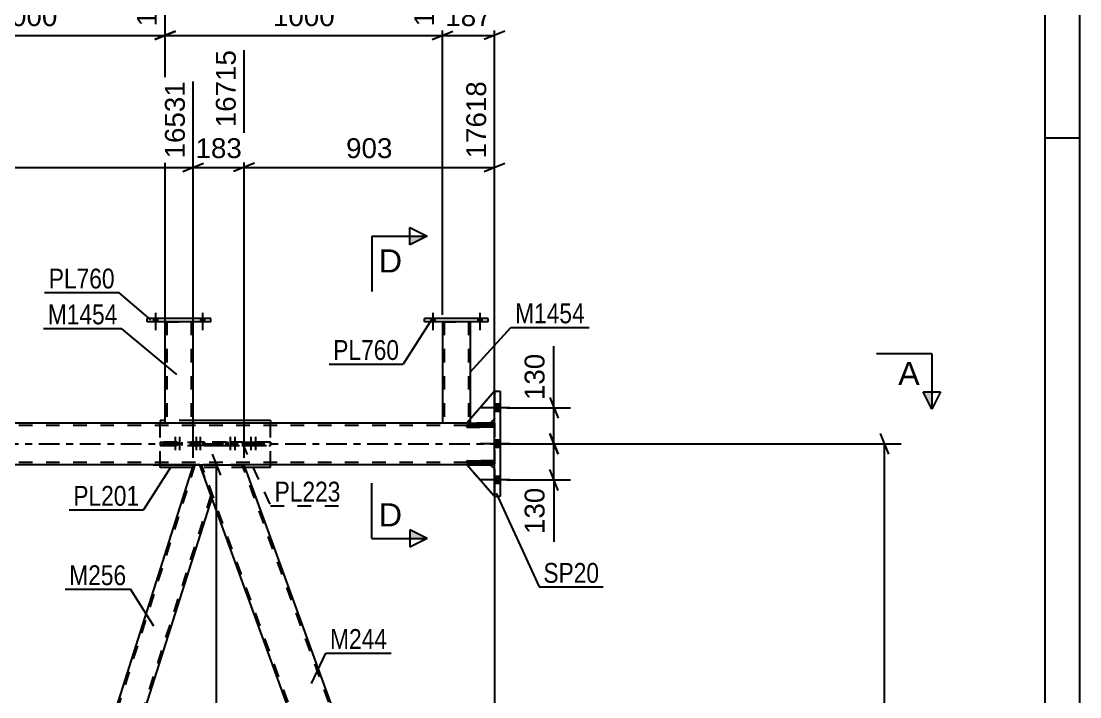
# Model space of a CAD drawing. Header units: millimetres. Extents: x -55 to 786, y -403 to 191.
# Drawn here: x 633.2 to 785.9, y -36.5 to 61 of the extents above; entities that cross this region are included whole.
import ezdxf

# ---------------------------------------------------------------- set-up
doc = ezdxf.new("R2010")
doc.units = ezdxf.units.MM
doc.linetypes.add('DXK_LINE_DOT2', pattern=[3.9198, 1.9599, -1.9599])
doc.linetypes.add('DXK_LINE_DOT3', pattern=[5.9187, 2.979, -0.9799, 0.9799, -0.9799])
doc.styles.add('Arial', font='ARIAL.TTF', dxfattribs={"height": 0.2})
doc.styles.add('Arial Narrow', font='ARIALN.TTF', dxfattribs={"height": 0.2})

# ---------------------------------------------------------------- blocks, each defined once
blk = doc.blocks.new('Unknown-318883748-1115')
at = {"color": 5, "linetype": 'Continuous'}
for p, q in [((785.92, -402.87), (785.92, 191.13)), ((780.92, -397.87), (780.92, 186.13)), ((785.92, 44.13), (780.92, 44.13))]:
    blk.add_line(p, q, dxfattribs=at)
blk = doc.blocks.new('Part-318883748-3195 - 3033')
at = {"color": 7, "linetype": 'DXK_LINE_DOT2'}
for p, q in [((701.49, 2.76), (697.49, 2.76)), ((697.49, 2.76), (697.49, 2.44)), ((697.49, 2.44), (701.49, 2.44)), ((700.89, 2.76), (700.89, 2.44)), ((701.49, 2.44), (701.49, 2.76))]:
    blk.add_line(p, q, dxfattribs=at)
blk = doc.blocks.new('Part-318883748-3158 - 3033')
at = {"color": 7, "linetype": 'DXK_LINE_DOT2'}
for p, q in [((701.49, -2.44), (697.49, -2.44)), ((697.49, -2.44), (697.49, -2.76)), ((697.49, -2.76), (701.49, -2.76)), ((700.89, -2.76), (700.89, -2.44)), ((701.49, -2.76), (701.49, -2.44))]:
    blk.add_line(p, q, dxfattribs=at)
blk = doc.blocks.new('Part-318883748-3565 - 3033')
at = {"color": 2, "linetype": 'Continuous'}
for p, q in [((701.49, -7.6), (701.49, 7.6)), ((701.49, 7.6), (702.29, 7.6)), ((702.29, 7.6), (702.29, -7.6)), ((702.29, -7.6), (701.49, -7.6))]:
    blk.add_line(p, q, dxfattribs=at)
blk = doc.blocks.new('Part-318883748-3519 - 3033')
at = {"color": 2, "linetype": 'Continuous'}
for p, q in [((658.03, -3), (621.81, -117.23)), ((660.72, -7.77), (624.49, -122))]:
    blk.add_line(p, q, dxfattribs=at)
at = {"color": 7, "linetype": 'DXK_LINE_DOT2'}
for p, q in [((658.29, -3), (621.94, -117.6)), ((658.98, -3), (658.03, -3)), ((658.98, -3), (660.72, -7.77)), ((660.58, -7.4), (624.24, -122)), ((623.54, -122), (621.81, -117.23)), ((624.49, -122), (623.54, -122))]:
    blk.add_line(p, q, dxfattribs=at)
blk = doc.blocks.new('Part-318883748-3196 - 3033')
at = {"color": 2, "linetype": 'Continuous'}
for p, q in [((697.49, -2.44), (701.49, -2.44)), ((697.49, -2.76), (697.49, -2.44)), ((701.49, -2.76), (697.49, -2.76)), ((701.49, -2.44), (701.49, -2.76))]:
    blk.add_line(p, q, dxfattribs=at)
at = {"color": 7, "linetype": 'DXK_LINE_DOT2'}
blk.add_line((700.89, -2.76), (700.89, -2.44), dxfattribs=at)
blk = doc.blocks.new('Part-318883748-3132 - 3033')
at = {"color": 2, "linetype": 'Continuous'}
for p, q in [((697.49, 3), (32.07, 3)), ((701.49, 3), (700.89, 3)), ((658.98, -3), (580.24, -3)), ((697.49, -3), (665.37, -3)), ((701.49, -3), (700.89, -3))]:
    blk.add_line(p, q, dxfattribs=at)
at = {"color": 7, "linetype": 'DXK_LINE_DOT2'}
for p, q in [((701.49, 2.68), (32.07, 2.68)), ((700.89, 3), (697.49, 3)), ((701.49, 3), (701.49, -3)), ((701.49, -2.68), (32.07, -2.68)), ((700.89, -3), (63.05, -3)), ((665.37, -3), (658.98, -3)), ((700.89, -3), (697.49, -3))]:
    blk.add_line(p, q, dxfattribs=at)
at = {"color": 7, "linetype": 'DXK_LINE_DOT3'}
blk.add_line((32.07, 0), (711.49, 0), dxfattribs=at)
blk = doc.blocks.new('Part-318883748-3154 - 3033')
at = {"color": 7, "linetype": 'DXK_LINE_DOT2'}
for p, q in [((697.49, -3), (700.89, -3)), ((701.49, -7.6), (697.49, -3)), ((700.89, -3), (701.49, -3.6)), ((701.49, -3.6), (701.49, -7.6))]:
    blk.add_line(p, q, dxfattribs=at)
blk = doc.blocks.new('Part-318883748-3155 - 3033')
at = {"color": 2, "linetype": 'Continuous'}
for p, q in [((697.49, -3), (700.89, -3)), ((701.49, -7.6), (697.49, -3)), ((700.89, -3), (701.49, -3.6))]:
    blk.add_line(p, q, dxfattribs=at)
at = {"color": 7, "linetype": 'DXK_LINE_DOT2'}
blk.add_line((701.49, -7.6), (701.49, -3.6), dxfattribs=at)
blk = doc.blocks.new('Part-318883748-3156 - 3033')
at = {"color": 7, "linetype": 'DXK_LINE_DOT2'}
for p, q in [((701.49, 7.6), (697.49, 3)), ((701.49, 3.6), (701.49, 7.6)), ((700.89, 3), (701.49, 3.6)), ((697.49, 3), (700.89, 3))]:
    blk.add_line(p, q, dxfattribs=at)
blk = doc.blocks.new('Part-318883748-3157 - 3033')
at = {"color": 2, "linetype": 'Continuous'}
for p, q in [((701.49, 7.6), (697.49, 3)), ((700.89, 3), (701.49, 3.6)), ((697.49, 3), (700.89, 3))]:
    blk.add_line(p, q, dxfattribs=at)
at = {"color": 7, "linetype": 'DXK_LINE_DOT2'}
blk.add_line((701.49, 7.6), (701.49, 3.6), dxfattribs=at)
blk = doc.blocks.new('Part-318883748-3197 - 3033')
at = {"color": 2, "linetype": 'Continuous'}
for p, q in [((697.49, 2.76), (701.49, 2.76)), ((697.49, 2.44), (697.49, 2.76)), ((701.49, 2.44), (697.49, 2.44)), ((701.49, 2.76), (701.49, 2.44))]:
    blk.add_line(p, q, dxfattribs=at)
at = {"color": 7, "linetype": 'DXK_LINE_DOT2'}
blk.add_line((700.89, 2.44), (700.89, 2.76), dxfattribs=at)
blk = doc.blocks.new('Bolt-318883748-3210 - 3033')
at = {"linetype": 'Continuous'}
for points in [[(702.29, 4.68), (702.29, 5.72), (701.49, 5.72), (701.49, 4.68)], [(702.29, 4.68), (702.29, 5.72), (701.49, 5.72), (701.49, 4.68)], [(702.29, 4.68), (702.29, 5.72), (701.49, 5.72), (701.49, 4.68)], [(702.29, -0.52), (702.29, 0.52), (701.49, 0.52), (701.49, -0.52)], [(702.29, -0.52), (702.29, 0.52), (701.49, 0.52), (701.49, -0.52)], [(702.29, -5.72), (702.29, -4.68), (701.49, -4.68), (701.49, -5.72)], [(702.29, -5.72), (702.29, -4.68), (701.49, -4.68), (701.49, -5.72)], [(702.29, -5.72), (702.29, -4.68), (701.49, -4.68), (701.49, -5.72)]]:
    blk.add_hatch(color=1, dxfattribs=at).paths.add_polyline_path(points)
at = {"color": 1, "linetype": 'Continuous'}
for p, q in [((703.69, 5.2), (699.49, 5.2)), ((703.69, 5.2), (699.49, 5.2)), ((703.69, 5.2), (699.49, 5.2)), ((702.29, 5.72), (701.49, 5.72)), ((702.29, 5.72), (701.49, 5.72)), ((702.29, 5.72), (701.49, 5.72)), ((702.29, 4.68), (701.49, 4.68)), ((702.29, 4.68), (701.49, 4.68)), ((702.29, 4.68), (701.49, 4.68)), ((703.69, 0), (699.49, 0)), ((703.69, 0), (699.49, 0)), ((702.29, 0.52), (701.49, 0.52)), ((702.29, 0.52), (701.49, 0.52)), ((702.29, -0.52), (701.49, -0.52)), ((702.29, -0.52), (701.49, -0.52)), ((703.69, -5.2), (699.49, -5.2)), ((703.69, -5.2), (699.49, -5.2)), ((703.69, -5.2), (699.49, -5.2)), ((702.29, -4.68), (701.49, -4.68)), ((702.29, -4.68), (701.49, -4.68)), ((702.29, -4.68), (701.49, -4.68)), ((702.29, -5.72), (701.49, -5.72)), ((702.29, -5.72), (701.49, -5.72)), ((702.29, -5.72), (701.49, -5.72))]:
    blk.add_line(p, q, dxfattribs=at)
blk = doc.blocks.new('Part-318883748-3260 - 3033')
at = {"color": 2, "linetype": 'Continuous'}
for p, q in [((653.28, 3.4), (653.28, 3)), ((653.99, 3.4), (653.28, 3.4)), ((669.19, 3.4), (657.99, 3.4)), ((669.19, 3.4), (669.19, 3)), ((653.28, -3.4), (653.28, -3)), ((669.19, -3.4), (669.19, -3)), ((657.91, -3.4), (653.28, -3.4)), ((669.19, -3.4), (665.51, -3.4))]:
    blk.add_line(p, q, dxfattribs=at)
at = {"color": 7, "linetype": 'DXK_LINE_DOT2'}
for p, q in [((657.99, 3.4), (653.99, 3.4)), ((653.28, -3), (653.28, 3)), ((669.19, -3), (669.19, 3)), ((665.51, -3.4), (657.91, -3.4))]:
    blk.add_line(p, q, dxfattribs=at)
blk = doc.blocks.new('Part-318883748-3284 - 3033')
at = {"color": 7, "linetype": 'DXK_LINE_DOT2'}
for p, q in [((653.28, 0.24), (669.19, 0.24)), ((659.69, 0.24), (653.28, 0.24)), ((653.28, 0.24), (653.28, 0.24)), ((653.28, 0.24), (653.28, -0.24)), ((662.74, 0.24), (659.69, 0.24)), ((659.69, 0.24), (659.69, -0.24)), ((669.19, 0.24), (662.74, 0.24)), ((662.74, 0.24), (662.74, -0.24)), ((669.19, 0.24), (669.19, 0.24)), ((669.19, 0.24), (669.19, -0.24)), ((653.28, -0.24), (669.19, -0.24)), ((659.69, -0.24), (653.28, -0.24)), ((659.69, -0.24), (662.74, -0.24)), ((662.74, -0.24), (669.19, -0.24))]:
    blk.add_line(p, q, dxfattribs=at)
blk = doc.blocks.new('Part-318883748-3622 - 3033')
at = {"color": 2, "linetype": 'Continuous'}
for p, q in [((653.99, 3), (653.99, 17.64)), ((657.99, 17.64), (657.99, 3)), ((657.95, 3), (653.99, 3)), ((657.99, 3), (657.95, 3))]:
    blk.add_line(p, q, dxfattribs=at)
at = {"color": 7, "linetype": 'DXK_LINE_DOT2'}
for p, q in [((653.99, 17.64), (657.99, 17.64)), ((654.23, 17.64), (654.23, 3)), ((657.75, 17.64), (657.75, 3)), ((657.73, 3), (657.75, 3))]:
    blk.add_line(p, q, dxfattribs=at)
blk = doc.blocks.new('Bolt-318883748-3645 - 3033')
at = {"color": 1, "linetype": 'DXK_LINE_DOT2'}
for p, q in [((663.02, 0.24), (663.02, -0.24)), ((663.38, 1.04), (663.38, -1.96)), ((663.67, 0.24), (663.67, -0.24)), ((663.74, 0.24), (663.74, -0.24)), ((664.03, 1.04), (664.03, -1.96)), ((664.39, 0.24), (664.39, -0.24)), ((666, 0.24), (666, -0.24)), ((666.36, 1.04), (666.36, -1.96)), ((666.65, 0.24), (666.65, -0.24)), ((666.72, 0.24), (666.72, -0.24)), ((667.01, 1.04), (667.01, -1.96)), ((667.37, 0.24), (667.37, -0.24))]:
    blk.add_line(p, q, dxfattribs=at)
blk = doc.blocks.new('Part-318883748-3550 - 3033')
at = {"color": 2, "linetype": 'Continuous'}
for p, q in [((702.29, -122), (658.98, -3)), ((658.98, -3), (665.37, -3)), ((708.68, -122), (665.37, -3)), ((708.64, -122), (702.29, -122)), ((708.68, -122), (708.64, -122))]:
    blk.add_line(p, q, dxfattribs=at)
at = {"color": 7, "linetype": 'DXK_LINE_DOT2'}
for p, q in [((702.55, -122), (659.24, -3)), ((708.42, -122), (665.11, -3))]:
    blk.add_line(p, q, dxfattribs=at)
blk = doc.blocks.new('Part-318883748-3703 - 3033')
at = {"color": 2, "linetype": 'Continuous'}
for p, q in [((691.39, 17.64), (691.39, 18.12)), ((700.59, 18.12), (691.39, 18.12)), ((700.59, 17.64), (691.39, 17.64)), ((700.59, 17.64), (700.59, 18.12))]:
    blk.add_line(p, q, dxfattribs=at)
blk = doc.blocks.new('Bolt-318883748-3612 - 3033')
at = {"linetype": 'Continuous'}
for points in [[(652.31, 17.64), (652.87, 17.64), (652.87, 18.12), (652.31, 18.12)], [(652.31, 17.64), (652.87, 17.64), (652.87, 18.12), (652.31, 18.12)], [(659.11, 17.64), (659.67, 17.64), (659.67, 18.12), (659.11, 18.12)], [(659.11, 17.64), (659.67, 17.64), (659.67, 18.12), (659.11, 18.12)]]:
    blk.add_hatch(color=1, dxfattribs=at).paths.add_polyline_path(points)
at = {"color": 1, "linetype": 'Continuous'}
for p, q in [((652.59, 18.92), (652.59, 16.4)), ((652.59, 18.92), (652.59, 16.4)), ((659.39, 18.92), (659.39, 16.4)), ((659.39, 18.92), (659.39, 16.4)), ((652.31, 18.12), (652.31, 17.64)), ((652.31, 18.12), (652.31, 17.64)), ((652.87, 18.12), (652.87, 17.64)), ((652.87, 18.12), (652.87, 17.64)), ((659.11, 18.12), (659.11, 17.64)), ((659.11, 18.12), (659.11, 17.64)), ((659.67, 18.12), (659.67, 17.64)), ((659.67, 18.12), (659.67, 17.64))]:
    blk.add_line(p, q, dxfattribs=at)
blk = doc.blocks.new('Part-318883748-3617 - 3033')
at = {"color": 2, "linetype": 'Continuous'}
for p, q in [((651.39, 17.64), (651.39, 18.12)), ((660.59, 18.12), (651.39, 18.12)), ((660.59, 17.64), (651.39, 17.64)), ((660.59, 17.64), (660.59, 18.12))]:
    blk.add_line(p, q, dxfattribs=at)
blk = doc.blocks.new('Bolt-318883748-3644 - 3033')
at = {"color": 1, "linetype": 'DXK_LINE_DOT2'}
for p, q in [((655.09, 0.24), (655.09, -0.24)), ((655.45, 1.04), (655.45, -2.16)), ((655.69, 0.24), (655.69, -0.24)), ((655.81, 0.24), (655.81, -0.24)), ((656.05, 1.04), (656.05, -2.16)), ((656.41, 0.24), (656.41, -0.24)), ((658.1, 0.24), (658.1, -0.24)), ((658.46, 1.04), (658.46, -2.16)), ((658.7, 0.24), (658.7, -0.24)), ((658.82, 0.24), (658.82, -0.24)), ((659.06, 1.04), (659.06, -2.16)), ((659.42, 0.24), (659.42, -0.24))]:
    blk.add_line(p, q, dxfattribs=at)
blk = doc.blocks.new('Part-318883748-3698 - 3033')
at = {"color": 2, "linetype": 'Continuous'}
for p, q in [((693.99, 17.64), (693.99, 3)), ((697.99, 17.64), (697.99, 3.58)), ((697.49, 3), (693.99, 3))]:
    blk.add_line(p, q, dxfattribs=at)
at = {"color": 7, "linetype": 'DXK_LINE_DOT2'}
for p, q in [((693.99, 17.64), (697.99, 17.64)), ((694.23, 17.64), (694.23, 3)), ((697.75, 17.64), (697.75, 3)), ((697.99, 3.58), (697.99, 3)), ((697.49, 3), (697.51, 3)), ((697.51, 3), (697.49, 3)), ((697.51, 3), (697.49, 3)), ((697.51, 3), (697.49, 3)), ((697.99, 3), (697.51, 3)), ((697.73, 3), (697.75, 3))]:
    blk.add_line(p, q, dxfattribs=at)
blk = doc.blocks.new('Bolt-318883748-3704 - 3033')
at = {"linetype": 'Continuous'}
for points in [[(692.31, 17.64), (692.87, 17.64), (692.87, 18.12), (692.31, 18.12)], [(692.31, 17.64), (692.87, 17.64), (692.87, 18.12), (692.31, 18.12)], [(699.11, 17.64), (699.67, 17.64), (699.67, 18.12), (699.11, 18.12)], [(699.11, 17.64), (699.67, 17.64), (699.67, 18.12), (699.11, 18.12)]]:
    blk.add_hatch(color=1, dxfattribs=at).paths.add_polyline_path(points)
at = {"color": 1, "linetype": 'Continuous'}
for p, q in [((692.59, 18.92), (692.59, 16.4)), ((692.59, 18.92), (692.59, 16.4)), ((699.39, 18.92), (699.39, 16.4)), ((699.39, 18.92), (699.39, 16.4)), ((692.31, 18.12), (692.31, 17.64)), ((692.31, 18.12), (692.31, 17.64)), ((692.87, 18.12), (692.87, 17.64)), ((692.87, 18.12), (692.87, 17.64)), ((699.11, 18.12), (699.11, 17.64)), ((699.11, 18.12), (699.11, 17.64)), ((699.67, 18.12), (699.67, 17.64)), ((699.67, 18.12), (699.67, 17.64))]:
    blk.add_line(p, q, dxfattribs=at)
blk = doc.blocks.new('StraightDimension-318883748-10399 - 3033')
at = {"color": 7, "linetype": 'Continuous'}
for p, q in [((613.99, 16.33), (613.99, 71.37)), ((653.99, 16.33), (653.99, 71.37)), ((615.49, 59.55), (612.49, 58.35)), ((652.49, 58.35), (655.49, 59.55)), ((613.99, 58.95), (653.99, 58.95))]:
    blk.add_line(p, q, dxfattribs=at)
at = {"color": 0, "linetype": 'Continuous'}
blk.add_wipeout([(653.39, 71.97), (649.19, 71.97), (649.19, 59.65), (653.39, 59.65)], dxfattribs=at)
at = {"color": 0}
blk.add_wipeout([(639.04, 59.7), (639.04, 63.9), (628.94, 63.9), (628.94, 59.7)], dxfattribs=at)
at = {"color": 3, "linetype": 'Continuous', "style": 'Arial'}
blk.add_text('16430', height=2.865, rotation=90.0002, dxfattribs=at).set_placement((652.79, 60.25))
at = {"color": 3, "style": 'Arial'}
blk.add_text('1000', height=2.865, dxfattribs=at).set_placement((629.54, 60.3))
blk = doc.blocks.new('StraightDimension-318883748-10398 - 3033')
at = {"color": 7, "linetype": 'Continuous'}
for p, q in [((653.99, 16.33), (653.99, 71.37)), ((693.99, 18.64), (693.99, 71.37)), ((655.49, 59.55), (652.49, 58.35)), ((692.49, 58.35), (695.49, 59.55)), ((653.99, 58.95), (693.99, 58.95))]:
    blk.add_line(p, q, dxfattribs=at)
at = {"color": 0, "linetype": 'Continuous'}
blk.add_wipeout([(693.39, 71.97), (689.19, 71.97), (689.19, 59.65), (693.39, 59.65)], dxfattribs=at)
at = {"color": 0}
blk.add_wipeout([(679.04, 59.7), (679.04, 63.9), (668.94, 63.9), (668.94, 59.7)], dxfattribs=at)
at = {"color": 3, "linetype": 'Continuous', "style": 'Arial'}
blk.add_text('17430', height=2.865, rotation=90.0002, dxfattribs=at).set_placement((692.79, 60.25))
at = {"color": 3, "style": 'Arial'}
blk.add_text('1000', height=2.865, dxfattribs=at).set_placement((669.54, 60.3))
blk = doc.blocks.new('StraightDimension-318883748-4553 - 3033')
at = {"color": 7, "linetype": 'Continuous'}
for p, q in [((703.29, 0), (712.46, 0)), ((709.46, 1.5), (710.66, -1.5)), ((710.06, -5.2), (710.06, 0)), ((710.66, -6.7), (709.46, -3.7)), ((703.29, -5.2), (712.46, -5.2))]:
    blk.add_line(p, q, dxfattribs=at)
at = {"color": 0}
blk.add_wipeout([(709.31, -5.73), (705.11, -5.73), (705.11, -13.6), (709.31, -13.6)], dxfattribs=at)
at = {"color": 7, "linetype": 'Continuous'}
blk.add_line((710.06, -5.2), (710.06, -14.12), dxfattribs=at)
blk.add_line((710.06, -5.2), (710.06, -14.12), dxfattribs=at)
at = {"color": 3, "style": 'Arial'}
blk.add_text('130', height=2.865, rotation=90.0002, dxfattribs=at).set_placement((708.71, -13))
blk = doc.blocks.new('StraightDimension-318883748-4686 - 3033')
at = {"color": 7, "linetype": 'Continuous'}
for p, q in [((665.37, -2), (665.37, 56.82)), ((701.49, 4), (701.49, 52.32)), ((666.87, 40.5), (663.87, 39.3)), ((665.37, 39.9), (701.49, 39.9)), ((699.99, 39.3), (702.99, 40.5))]:
    blk.add_line(p, q, dxfattribs=at)
at = {"color": 0, "linetype": 'Continuous'}
blk.add_wipeout([(700.89, 52.92), (696.69, 52.92), (696.69, 40.6), (700.89, 40.6)], dxfattribs=at)
at = {"color": 0}
blk.add_wipeout([(687.36, 40.65), (687.36, 44.85), (679.49, 44.85), (679.49, 40.65)], dxfattribs=at)
at = {"color": 3, "linetype": 'Continuous', "style": 'Arial'}
blk.add_text('17618', height=2.865, rotation=90.0002, dxfattribs=at).set_placement((700.29, 41.2))
at = {"color": 3, "style": 'Arial'}
blk.add_text('903', height=2.865, dxfattribs=at).set_placement((680.09, 41.25))
blk = doc.blocks.new('StraightDimension-318883748-3958 - 3033')
at = {"color": 7, "linetype": 'Continuous'}
for p, q in [((703.29, 0), (760.15, 0)), ((758.35, -1.5), (757.15, 1.5)), ((757.75, -125), (757.75, 0)), ((757.15, -123.5), (758.35, -126.5)), ((736.59, -125), (760.15, -125))]:
    blk.add_line(p, q, dxfattribs=at)
at = {"color": 0}
blk.add_wipeout([(757, -57.45), (752.8, -57.45), (752.8, -67.55), (757, -67.55)], dxfattribs=at)
at = {"color": 3, "style": 'Arial'}
blk.add_text('3125', height=2.865, rotation=90.0002, dxfattribs=at).set_placement((756.4, -66.95))
blk = doc.blocks.new('StraightDimension-318883748-10397 - 3033')
at = {"color": 7, "linetype": 'Continuous'}
for p, q in [((701.49, 4), (701.49, 75.87)), ((693.99, 18.64), (693.99, 71.37)), ((692.49, 58.35), (695.49, 59.55)), ((702.99, 59.55), (699.99, 58.35)), ((693.99, 58.95), (701.49, 58.95))]:
    blk.add_line(p, q, dxfattribs=at)
at = {"color": 0}
blk.add_wipeout([(701.68, 59.7), (701.68, 63.9), (693.8, 63.9), (693.8, 59.7)], dxfattribs=at)
at = {"color": 3, "style": 'Arial'}
blk.add_text('187', height=2.865, dxfattribs=at).set_placement((694.4, 60.3))
at = {"color": 0, "linetype": 'Continuous'}
blk.add_wipeout([(700.89, 76.47), (696.69, 76.47), (696.69, 64.15), (700.89, 64.15)], dxfattribs=at)
at = {"color": 3, "linetype": 'Continuous', "style": 'Arial'}
blk.add_text('17618', height=2.865, rotation=90.0002, dxfattribs=at).set_placement((700.29, 64.75))
blk = doc.blocks.new('StraightDimension-318883748-4561 - 3033')
at = {"color": 7, "linetype": 'Continuous'}
for p, q in [((709.46, 6.7), (710.66, 3.7)), ((703.29, 5.2), (712.46, 5.2)), ((710.06, 0), (710.06, 5.2)), ((703.29, 0), (712.46, 0)), ((710.66, -1.5), (709.46, 1.5))]:
    blk.add_line(p, q, dxfattribs=at)
at = {"color": 0}
blk.add_wipeout([(709.31, 13.6), (705.11, 13.6), (705.11, 5.72), (709.31, 5.72)], dxfattribs=at)
at = {"color": 7, "linetype": 'Continuous'}
blk.add_line((710.06, 5.2), (710.06, 14.12), dxfattribs=at)
blk.add_line((710.06, 5.2), (710.06, 14.12), dxfattribs=at)
at = {"color": 3, "style": 'Arial'}
blk.add_text('130', height=2.865, rotation=90.0002, dxfattribs=at).set_placement((708.71, 6.33))
blk = doc.blocks.new('StraightDimension-318883748-4615 - 3033')
at = {"color": 7, "linetype": 'Continuous'}
for p, q in [((701.49, -4), (701.49, -50.75)), ((734.79, -121), (734.79, -45.5)), ((702.99, -47.75), (699.99, -48.95)), ((701.49, -48.35), (734.79, -48.35)), ((733.29, -48.95), (736.29, -47.75))]:
    blk.add_line(p, q, dxfattribs=at)
at = {"color": 0}
blk.add_wipeout([(723.18, -47.6), (723.18, -43.4), (713.09, -43.4), (713.09, -47.6)], dxfattribs=at)
at = {"color": 3, "style": 'Arial'}
blk.add_text('1837', height=2.865, dxfattribs=at).set_placement((713.69, -47))
blk = doc.blocks.new('StraightDimension-318883748-4626 - 3033')
at = {"color": 7, "linetype": 'Continuous'}
for p, q in [((662.02, -4.5), (660.82, -1.5)), ((652.27, -3), (663.82, -3)), ((661.42, -122), (661.42, -3)), ((660.82, -120.5), (662.02, -123.5)), ((652.27, -122), (663.82, -122))]:
    blk.add_line(p, q, dxfattribs=at)
at = {"color": 0}
blk.add_wipeout([(660.67, -57.45), (656.47, -57.45), (656.47, -67.55), (660.67, -67.55)], dxfattribs=at)
at = {"color": 3, "style": 'Arial'}
blk.add_text('2975', height=2.865, rotation=90.0002, dxfattribs=at).set_placement((660.07, -66.95))
blk = doc.blocks.new('StraightDimension-318883748-4662 - 3033')
at = {"color": 7, "linetype": 'Continuous'}
for p, q in [((665.37, -2), (665.37, 56.82)), ((658.03, -2), (658.03, 52.32)), ((656.53, 39.3), (659.53, 40.5)), ((658.03, 39.9), (665.37, 39.9)), ((666.87, 40.5), (663.87, 39.3))]:
    blk.add_line(p, q, dxfattribs=at)
at = {"color": 0}
blk.add_wipeout([(665.64, 40.65), (665.64, 44.85), (657.77, 44.85), (657.77, 40.65)], dxfattribs=at)
at = {"color": 3, "style": 'Arial'}
blk.add_text('183', height=2.865, dxfattribs=at).set_placement((658.37, 41.25))
at = {"color": 0, "linetype": 'Continuous'}
blk.add_wipeout([(664.77, 57.42), (660.57, 57.42), (660.57, 45.1), (664.77, 45.1)], dxfattribs=at)
at = {"color": 3, "linetype": 'Continuous', "style": 'Arial'}
blk.add_text('16715', height=2.865, rotation=90.0002, dxfattribs=at).set_placement((664.17, 45.7))
blk = doc.blocks.new('StraightDimension-318883748-4994 - 3033')
at = {"color": 7, "linetype": 'Continuous'}
for p, q in [((580.24, -2), (580.24, 56.82)), ((658.03, -2), (658.03, 52.32)), ((581.74, 40.5), (578.74, 39.3)), ((580.24, 39.9), (658.03, 39.9)), ((656.53, 39.3), (659.53, 40.5))]:
    blk.add_line(p, q, dxfattribs=at)
at = {"color": 0, "linetype": 'Continuous'}
blk.add_wipeout([(657.43, 52.92), (653.23, 52.92), (653.23, 40.6), (657.43, 40.6)], dxfattribs=at)
at = {"color": 0}
blk.add_wipeout([(624.18, 40.65), (624.18, 44.85), (614.09, 44.85), (614.09, 40.65)], dxfattribs=at)
at = {"color": 3, "linetype": 'Continuous', "style": 'Arial'}
blk.add_text('16531', height=2.865, rotation=90.0002, dxfattribs=at).set_placement((656.83, 41.2))
at = {"color": 3, "style": 'Arial'}
blk.add_text('1945', height=2.865, dxfattribs=at).set_placement((614.69, 41.25))
blk = doc.blocks.new('Mark-318883748-3515 - 3033')
at = {"color": 0}
blk.add_wipeout([(648.38, -20.38), (648.38, -17.38), (640.16, -17.38), (640.16, -20.38)], dxfattribs=at)
blk.add_wipeout([(648.38, -20.38), (648.38, -17.38), (640.16, -17.38), (640.16, -20.38)], dxfattribs=at)
at = {"color": 30, "linetype": 'Continuous'}
for p in [(639.56, -20.98), (652.36, -26.28)]:
    blk.add_line(p, (648.98, -20.98), dxfattribs=at)
at = {"color": 3, "style": 'Arial Narrow'}
blk.add_text('M256', height=2.863, dxfattribs=at).set_placement((640.16, -20.38))
blk = doc.blocks.new('SectionMark-318883748-5138 - 3033')
at = {"linetype": 'Continuous'}
blk.add_hatch(color=6, dxfattribs=at).paths.add_polyline_path([(763.33, 7.5), (764.58, 7.5), (764.58, 5)])
at = {"color": 6, "linetype": 'Continuous'}
for p, q in [((764.58, 13), (756.58, 13)), ((764.58, 13), (764.58, 5)), ((763.33, 7.5), (765.83, 7.5)), ((764.58, 5), (763.33, 7.5)), ((765.83, 7.5), (764.58, 5))]:
    blk.add_line(p, q, dxfattribs=at)
at = {"color": 0, "linetype": 'Continuous'}
blk.add_wipeout([(762.83, 8.5), (762.83, 12), (759.72, 12), (759.72, 8.5)], dxfattribs=at)
at = {"color": 3, "linetype": 'Continuous', "style": 'Arial'}
blk.add_text('A', height=3.34, dxfattribs=at).set_placement((759.72, 8.5))
blk = doc.blocks.new('Mark-318883748-3256 - 3033')
at = {"color": 0}
blk.add_wipeout([(650.25, -8.92), (650.25, -5.92), (640.75, -5.92), (640.75, -8.92)], dxfattribs=at)
blk.add_wipeout([(650.25, -8.92), (650.25, -5.92), (640.75, -5.92), (640.75, -8.92)], dxfattribs=at)
at = {"color": 30, "linetype": 'Continuous'}
for p in [(654.75, -3.4), (640.15, -9.52)]:
    blk.add_line(p, (650.85, -9.52), dxfattribs=at)
at = {"color": 3, "style": 'Arial Narrow'}
blk.add_text('PL201', height=2.863, dxfattribs=at).set_placement((640.75, -8.92))
blk = doc.blocks.new('Mark-318883748-3280 - 3033')
at = {"color": 0}
blk.add_wipeout([(679.29, -8.31), (679.29, -5.31), (669.78, -5.31), (669.78, -8.31)], dxfattribs=at)
blk.add_wipeout([(679.29, -8.31), (679.29, -5.31), (669.78, -5.31), (669.78, -8.31)], dxfattribs=at)
at = {"color": 30, "linetype": 'DXK_LINE_DOT2'}
for p, q in [((665.03, 0.24), (669.18, -8.91)), ((669.18, -8.91), (679.89, -8.91))]:
    blk.add_line(p, q, dxfattribs=at)
at = {"color": 3, "style": 'Arial Narrow'}
blk.add_text('PL223', height=2.863, dxfattribs=at).set_placement((669.78, -8.31))
blk = doc.blocks.new('Mark-318883748-3613 - 3033')
at = {"color": 0}
blk.add_wipeout([(646.71, 22.43), (646.71, 25.43), (637.21, 25.43), (637.21, 22.43)], dxfattribs=at)
blk.add_wipeout([(646.71, 22.43), (646.71, 25.43), (637.21, 25.43), (637.21, 22.43)], dxfattribs=at)
at = {"color": 30, "linetype": 'Continuous'}
for p in [(636.61, 21.83), (651.91, 17.93)]:
    blk.add_line(p, (647.31, 21.83), dxfattribs=at)
at = {"color": 3, "style": 'Arial Narrow'}
blk.add_text('PL760', height=2.863, dxfattribs=at).set_placement((637.21, 22.43))
blk = doc.blocks.new('Mark-318883748-3546 - 3033')
at = {"color": 0}
blk.add_wipeout([(686, -29.58), (686, -26.58), (677.78, -26.58), (677.78, -29.58)], dxfattribs=at)
blk.add_wipeout([(686, -29.58), (686, -26.58), (677.78, -26.58), (677.78, -29.58)], dxfattribs=at)
at = {"color": 30, "linetype": 'Continuous'}
for p, q in [((675.12, -34.58), (677.18, -30.18)), ((677.18, -30.18), (686.6, -30.18))]:
    blk.add_line(p, q, dxfattribs=at)
at = {"color": 3, "style": 'Arial Narrow'}
blk.add_text('M244', height=2.863, dxfattribs=at).set_placement((677.78, -29.58))
blk = doc.blocks.new('Mark-318883748-3561 - 3033')
at = {"color": 0}
blk.add_wipeout([(716.59, -20.04), (716.59, -17.04), (708.55, -17.04), (708.55, -20.04)], dxfattribs=at)
blk.add_wipeout([(716.59, -20.04), (716.59, -17.04), (708.55, -17.04), (708.55, -20.04)], dxfattribs=at)
at = {"color": 30, "linetype": 'Continuous'}
for p, q in [((701.76, -7.09), (707.95, -20.64)), ((707.95, -20.64), (717.19, -20.64))]:
    blk.add_line(p, q, dxfattribs=at)
at = {"color": 3, "style": 'Arial Narrow'}
blk.add_text('SP20', height=2.863, dxfattribs=at).set_placement((708.55, -20.04))
blk = doc.blocks.new('Mark-318883748-3699 - 3033')
at = {"color": 0}
blk.add_wipeout([(687.74, 12.12), (687.74, 15.12), (678.24, 15.12), (678.24, 12.12)], dxfattribs=at)
blk.add_wipeout([(687.74, 12.12), (687.74, 15.12), (678.24, 15.12), (678.24, 12.12)], dxfattribs=at)
at = {"color": 30, "linetype": 'Continuous'}
for p in [(692.24, 17.64), (677.64, 11.52)]:
    blk.add_line(p, (688.34, 11.52), dxfattribs=at)
at = {"color": 3, "style": 'Arial Narrow'}
blk.add_text('PL760', height=2.863, dxfattribs=at).set_placement((678.24, 12.12))
blk = doc.blocks.new('Mark-318883748-3618 - 3033')
at = {"color": 0}
blk.add_wipeout([(647.12, 17.26), (647.12, 20.26), (637.07, 20.26), (637.07, 17.26)], dxfattribs=at)
blk.add_wipeout([(647.12, 17.26), (647.12, 20.26), (637.07, 20.26), (637.07, 17.26)], dxfattribs=at)
at = {"color": 30, "linetype": 'Continuous'}
for p in [(636.47, 16.66), (655.68, 10.02)]:
    blk.add_line(p, (647.72, 16.66), dxfattribs=at)
at = {"color": 3, "style": 'Arial Narrow'}
blk.add_text('M1454', height=2.863, dxfattribs=at).set_placement((637.07, 17.26))
blk = doc.blocks.new('Mark-318883748-3694 - 3033')
at = {"color": 0}
blk.add_wipeout([(714.53, 17.41), (714.53, 20.41), (704.47, 20.41), (704.47, 17.41)], dxfattribs=at)
blk.add_wipeout([(714.53, 17.41), (714.53, 20.41), (704.47, 20.41), (704.47, 17.41)], dxfattribs=at)
at = {"color": 30, "linetype": 'Continuous'}
for p, q in [((697.99, 10.35), (703.87, 16.81)), ((703.87, 16.81), (715.13, 16.81))]:
    blk.add_line(p, q, dxfattribs=at)
at = {"color": 3, "style": 'Arial Narrow'}
blk.add_text('M1454', height=2.863, dxfattribs=at).set_placement((704.47, 17.41))
blk = doc.blocks.new('SectionMark-318883748-5136 - 3033')
at = {"linetype": 'Continuous'}
for points in [[(689.3, 28.74), (689.3, 29.99), (691.8, 29.99)], [(689.3, -13.65), (689.3, -12.4), (691.8, -13.65)]]:
    blk.add_hatch(color=6, dxfattribs=at).paths.add_polyline_path(points)
at = {"color": 6, "linetype": 'Continuous'}
for p, q in [((689.3, 28.74), (689.3, 31.24)), ((689.3, 31.24), (691.8, 29.99)), ((683.8, 29.99), (683.8, 21.99)), ((683.8, 29.99), (691.8, 29.99)), ((691.8, 29.99), (689.3, 28.74)), ((683.8, -13.65), (683.8, -5.65)), ((683.8, -13.65), (691.8, -13.65)), ((691.8, -13.65), (689.3, -12.4)), ((689.3, -12.4), (689.3, -14.9)), ((691.8, -13.65), (689.3, -14.9))]:
    blk.add_line(p, q, dxfattribs=at)
at = {"color": 0, "linetype": 'Continuous'}
for points in [[(688.17, 24.74), (688.17, 28.24), (684.8, 28.24), (684.8, 24.74)], [(688.17, -11.9), (688.17, -8.4), (684.8, -8.4), (684.8, -11.9)]]:
    blk.add_wipeout(points, dxfattribs=at)
at = {"color": 3, "linetype": 'Continuous', "style": 'Arial'}
for p in [(684.8, 24.74), (684.8, -11.9)]:
    blk.add_text('D', height=3.34, dxfattribs=at).set_placement(p)

msp = doc.modelspace()

# ---------------------------------------------------------------- block references
for name in ['Unknown-318883748-1115', 'Bolt-318883748-3612 - 3033', 'Bolt-318883748-3704 - 3033', 'Part-318883748-3617 - 3033', 'Part-318883748-3622 - 3033', 'Part-318883748-3703 - 3033', 'Part-318883748-3698 - 3033', 'Part-318883748-3156 - 3033', 'Part-318883748-3157 - 3033', 'Part-318883748-3565 - 3033', 'Bolt-318883748-3210 - 3033', 'Part-318883748-3260 - 3033', 'Part-318883748-3132 - 3033', 'Part-318883748-3195 - 3033', 'Part-318883748-3197 - 3033', 'Part-318883748-3284 - 3033', 'Bolt-318883748-3644 - 3033', 'Bolt-318883748-3645 - 3033', 'Part-318883748-3519 - 3033', 'Part-318883748-3550 - 3033', 'Part-318883748-3158 - 3033', 'Part-318883748-3196 - 3033', 'Part-318883748-3154 - 3033', 'Part-318883748-3155 - 3033']:
    msp.add_blockref(name, (0, 0))

# ---------------------------------------------------------------- next in the draw order: block references
for name in ['StraightDimension-318883748-10399 - 3033', 'StraightDimension-318883748-4553 - 3033', 'Mark-318883748-3546 - 3033']:
    msp.add_blockref(name, (0, 0))

# ---------------------------------------------------------------- next in the draw order: block references
msp.add_blockref('StraightDimension-318883748-10398 - 3033', (0, 0))

# ---------------------------------------------------------------- next in the draw order: block references
msp.add_blockref('StraightDimension-318883748-4686 - 3033', (0, 0))

# ---------------------------------------------------------------- next in the draw order: block references
for name in ['StraightDimension-318883748-10397 - 3033', 'StraightDimension-318883748-3958 - 3033', 'StraightDimension-318883748-4626 - 3033']:
    msp.add_blockref(name, (0, 0))

# ---------------------------------------------------------------- next in the draw order: block references
for name in ['StraightDimension-318883748-4662 - 3033', 'StraightDimension-318883748-4561 - 3033', 'Mark-318883748-3256 - 3033', 'StraightDimension-318883748-4615 - 3033', 'Mark-318883748-3515 - 3033']:
    msp.add_blockref(name, (0, 0))

# ---------------------------------------------------------------- next in the draw order: block references
for name in ['StraightDimension-318883748-4994 - 3033', 'Mark-318883748-3280 - 3033', 'Mark-318883748-3561 - 3033']:
    msp.add_blockref(name, (0, 0))

# ---------------------------------------------------------------- next in the draw order: block references
for name in ['Mark-318883748-3613 - 3033', 'SectionMark-318883748-5138 - 3033']:
    msp.add_blockref(name, (0, 0))

# ---------------------------------------------------------------- next in the draw order: block references
for name in ['Mark-318883748-3618 - 3033', 'Mark-318883748-3694 - 3033', 'Mark-318883748-3699 - 3033']:
    msp.add_blockref(name, (0, 0))

# ---------------------------------------------------------------- next in the draw order: block references
msp.add_blockref('SectionMark-318883748-5136 - 3033', (0, 0))

doc.saveas('drawing.dxf')
